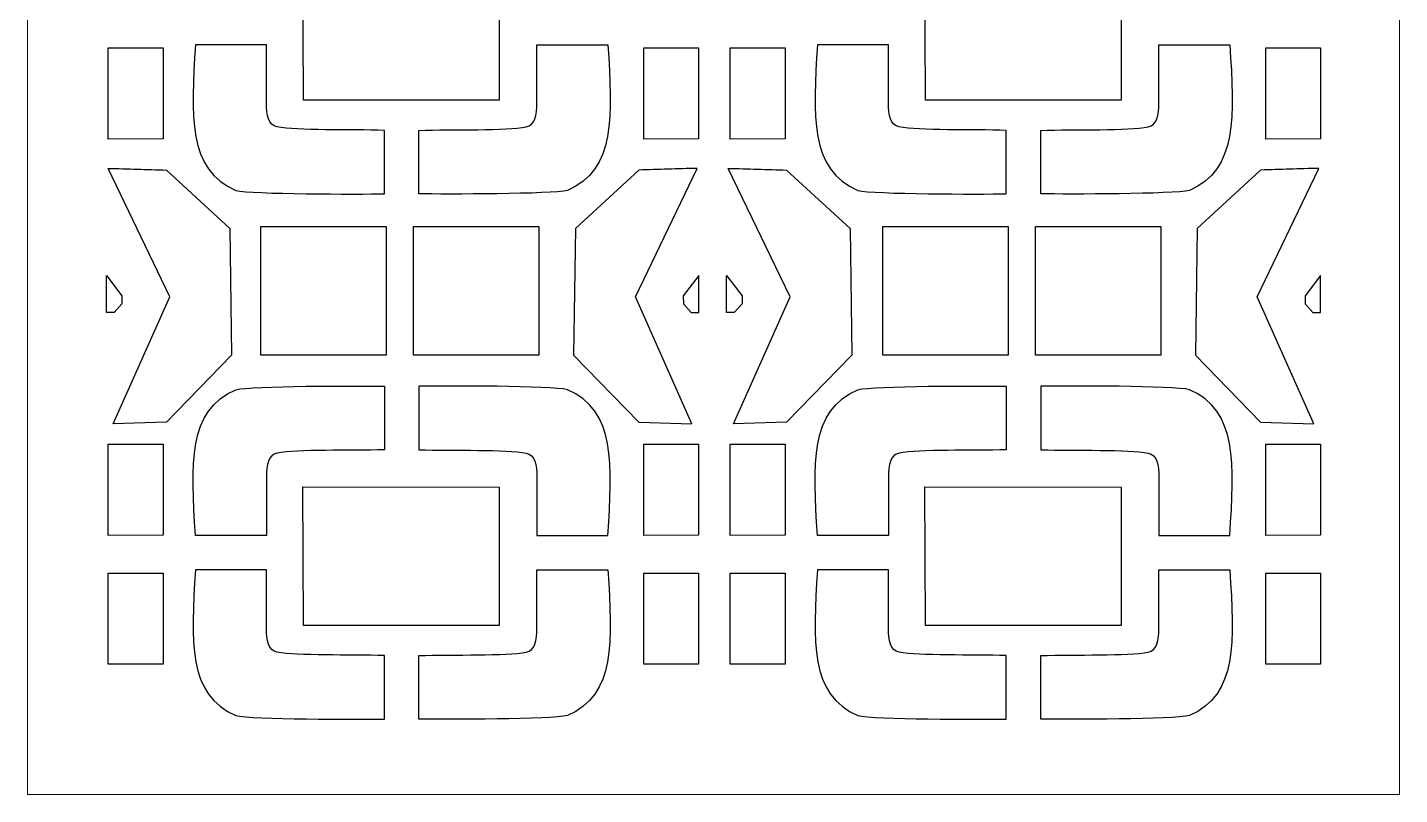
# Model space of a CAD drawing. Header units: centimetres. Extents: x -15.4 to -1.9, y -9.5 to 9.5.
# Drawn here: x -15.36 to -9.1, y -9.49 to -5.98 of the extents above; entities that cross this region are included whole.
import ezdxf

# ---------------------------------------------------------------- set-up
doc = ezdxf.new("R2010")
doc.units = ezdxf.units.CM
doc.header["$MEASUREMENT"] = 0
doc.layers.add('layer 1', color=7, linetype='Continuous')

msp = doc.modelspace()

# ---------------------------------------------------------------- linework, layer by layer
at = {"layer": 'layer 1', "color": 250, "lineweight": 9}
msp.add_open_spline([(-15.35905, 9.51398), (-15.35905, 9.51398), (-9.09792, 9.51398), (-9.09792, 9.51398), (-9.09792, 9.51398), (-9.09792, 9.51398), (-9.09792, -9.48601), (-9.09792, -9.48601), (-9.09792, -9.48601), (-9.09792, -9.48601), (-15.35905, -9.48601), (-15.35905, -9.48601), (-15.35905, -9.48601), (-15.35905, -9.48601), (-15.35905, 9.51398), (-15.35905, 9.51398)], degree=3, knots=[0, 0, 0, 0, 0.2, 0.2, 0.2, 0.2, 0.4, 0.4, 0.4, 0.4, 0.6, 0.6, 0.6, 0.6, 1, 1, 1, 1], dxfattribs=at)
at = {"layer": 'layer 1', "color": 7}
for points, knots in [([(-14.10278, -5.68404), (-14.10278, -5.68404), (-14.09915, -6.31729), (-14.09915, -6.31729), (-14.09915, -6.31729), (-14.09915, -6.31729), (-13.20593, -6.31739), (-13.20593, -6.31739), (-13.20593, -6.31739), (-13.20593, -6.31739), (-13.20596, -5.68574), (-13.20596, -5.68574), (-13.20596, -5.68574), (-13.20596, -5.68574), (-14.10278, -5.68404), (-14.10278, -5.68404)], [0, 0, 0, 0, 0.2, 0.2, 0.2, 0.2, 0.4, 0.4, 0.4, 0.4, 0.6, 0.6, 0.6, 0.6, 1, 1, 1, 1]), ([(-11.26466, -5.68404), (-11.26466, -5.68404), (-11.26104, -6.31729), (-11.26104, -6.31729), (-11.26104, -6.31729), (-11.26104, -6.31729), (-10.36781, -6.31739), (-10.36781, -6.31739), (-10.36781, -6.31739), (-10.36781, -6.31739), (-10.36785, -5.68574), (-10.36785, -5.68574), (-10.36785, -5.68574), (-10.36785, -5.68574), (-11.26466, -5.68404), (-11.26466, -5.68404)], [0, 0, 0, 0, 0.2, 0.2, 0.2, 0.2, 0.4, 0.4, 0.4, 0.4, 0.6, 0.6, 0.6, 0.6, 1, 1, 1, 1]), ([(-13.7305, -6.74426), (-13.84881, -6.74617), (-14.33725, -6.74656), (-14.4077, -6.7286), (-14.4077, -6.7286), (-14.62918, -6.63414), (-14.61224, -6.38878), (-14.59256, -6.06346), (-14.59256, -6.06346), (-14.59256, -6.06346), (-14.268, -6.06357), (-14.268, -6.06357), (-14.268, -6.06357), (-14.268, -6.06357), (-14.26868, -6.3275), (-14.26868, -6.3275), (-14.26868, -6.3275), (-14.26881, -6.38593), (-14.25883, -6.43147), (-14.22002, -6.43896), (-14.22002, -6.43896), (-14.12778, -6.45679), (-13.88705, -6.44941), (-13.7305, -6.45462), (-13.7305, -6.45462), (-13.7305, -6.45462), (-13.7305, -6.74426), (-13.7305, -6.74426)], [0, 0, 0, 0, 0.125, 0.125, 0.125, 0.125, 0.25, 0.25, 0.25, 0.25, 0.375, 0.375, 0.375, 0.375, 0.5, 0.5, 0.5, 0.5, 0.625, 0.625, 0.625, 0.625, 0.75, 0.75, 0.75, 0.75, 1, 1, 1, 1]), ([(-13.5724, -6.74426), (-13.45408, -6.74617), (-12.96565, -6.74656), (-12.8952, -6.7286), (-12.8952, -6.7286), (-12.67371, -6.63414), (-12.69066, -6.38878), (-12.71034, -6.06346), (-12.71034, -6.06346), (-12.71034, -6.06346), (-13.0349, -6.06357), (-13.0349, -6.06357), (-13.0349, -6.06357), (-13.0349, -6.06357), (-13.03421, -6.3275), (-13.03421, -6.3275), (-13.03421, -6.3275), (-13.03408, -6.38593), (-13.04407, -6.43147), (-13.08287, -6.43896), (-13.08287, -6.43896), (-13.17511, -6.45679), (-13.41585, -6.44941), (-13.5724, -6.45462), (-13.5724, -6.45462), (-13.5724, -6.45462), (-13.5724, -6.74426), (-13.5724, -6.74426)], [0, 0, 0, 0, 0.125, 0.125, 0.125, 0.125, 0.25, 0.25, 0.25, 0.25, 0.375, 0.375, 0.375, 0.375, 0.5, 0.5, 0.5, 0.5, 0.625, 0.625, 0.625, 0.625, 0.75, 0.75, 0.75, 0.75, 1, 1, 1, 1]), ([(-10.89238, -6.74426), (-11.0107, -6.74617), (-11.49913, -6.74656), (-11.56958, -6.7286), (-11.56958, -6.7286), (-11.79107, -6.63414), (-11.77412, -6.38878), (-11.75445, -6.06346), (-11.75445, -6.06346), (-11.75445, -6.06346), (-11.42988, -6.06357), (-11.42988, -6.06357), (-11.42988, -6.06357), (-11.42988, -6.06357), (-11.43057, -6.3275), (-11.43057, -6.3275), (-11.43057, -6.3275), (-11.4307, -6.38593), (-11.42071, -6.43147), (-11.38191, -6.43896), (-11.38191, -6.43896), (-11.28967, -6.45679), (-11.04893, -6.44941), (-10.89238, -6.45462), (-10.89238, -6.45462), (-10.89238, -6.45462), (-10.89238, -6.74426), (-10.89238, -6.74426)], [0, 0, 0, 0, 0.125, 0.125, 0.125, 0.125, 0.25, 0.25, 0.25, 0.25, 0.375, 0.375, 0.375, 0.375, 0.5, 0.5, 0.5, 0.5, 0.625, 0.625, 0.625, 0.625, 0.75, 0.75, 0.75, 0.75, 1, 1, 1, 1]), ([(-10.73428, -6.74426), (-10.61597, -6.74617), (-10.12753, -6.74656), (-10.05708, -6.7286), (-10.05708, -6.7286), (-9.8356, -6.63414), (-9.85254, -6.38878), (-9.87222, -6.06346), (-9.87222, -6.06346), (-9.87222, -6.06346), (-10.19678, -6.06357), (-10.19678, -6.06357), (-10.19678, -6.06357), (-10.19678, -6.06357), (-10.1961, -6.3275), (-10.1961, -6.3275), (-10.1961, -6.3275), (-10.19597, -6.38593), (-10.20596, -6.43147), (-10.24476, -6.43896), (-10.24476, -6.43896), (-10.337, -6.45679), (-10.57774, -6.44941), (-10.73428, -6.45462), (-10.73428, -6.45462), (-10.73428, -6.45462), (-10.73428, -6.74426), (-10.73428, -6.74426)], [0, 0, 0, 0, 0.125, 0.125, 0.125, 0.125, 0.25, 0.25, 0.25, 0.25, 0.375, 0.375, 0.375, 0.375, 0.5, 0.5, 0.5, 0.5, 0.625, 0.625, 0.625, 0.625, 0.75, 0.75, 0.75, 0.75, 1, 1, 1, 1]), ([(-14.99075, -6.49413), (-14.99075, -6.49413), (-14.74032, -6.49317), (-14.74032, -6.49317), (-14.74032, -6.49317), (-14.74032, -6.49317), (-14.74032, -6.07827), (-14.74032, -6.07827), (-14.74032, -6.07827), (-14.74032, -6.07827), (-14.99083, -6.07827), (-14.99083, -6.07827), (-14.99083, -6.07827), (-14.99083, -6.07827), (-14.99075, -6.49413), (-14.99075, -6.49413)], [0, 0, 0, 0, 0.2, 0.2, 0.2, 0.2, 0.4, 0.4, 0.4, 0.4, 0.6, 0.6, 0.6, 0.6, 1, 1, 1, 1]), ([(-12.54685, -6.49413), (-12.54685, -6.49413), (-12.29642, -6.49317), (-12.29642, -6.49317), (-12.29642, -6.49317), (-12.29642, -6.49317), (-12.29642, -6.07827), (-12.29642, -6.07827), (-12.29642, -6.07827), (-12.29642, -6.07827), (-12.54693, -6.07827), (-12.54693, -6.07827), (-12.54693, -6.07827), (-12.54693, -6.07827), (-12.54685, -6.49413), (-12.54685, -6.49413)], [0, 0, 0, 0, 0.2, 0.2, 0.2, 0.2, 0.4, 0.4, 0.4, 0.4, 0.6, 0.6, 0.6, 0.6, 1, 1, 1, 1]), ([(-12.15264, -6.49413), (-12.15264, -6.49413), (-11.90221, -6.49317), (-11.90221, -6.49317), (-11.90221, -6.49317), (-11.90221, -6.49317), (-11.90221, -6.07827), (-11.90221, -6.07827), (-11.90221, -6.07827), (-11.90221, -6.07827), (-12.15271, -6.07827), (-12.15271, -6.07827), (-12.15271, -6.07827), (-12.15271, -6.07827), (-12.15264, -6.49413), (-12.15264, -6.49413)], [0, 0, 0, 0, 0.2, 0.2, 0.2, 0.2, 0.4, 0.4, 0.4, 0.4, 0.6, 0.6, 0.6, 0.6, 1, 1, 1, 1]), ([(-9.70874, -6.49413), (-9.70874, -6.49413), (-9.45831, -6.49317), (-9.45831, -6.49317), (-9.45831, -6.49317), (-9.45831, -6.49317), (-9.45831, -6.07827), (-9.45831, -6.07827), (-9.45831, -6.07827), (-9.45831, -6.07827), (-9.70881, -6.07827), (-9.70881, -6.07827), (-9.70881, -6.07827), (-9.70881, -6.07827), (-9.70874, -6.49413), (-9.70874, -6.49413)], [0, 0, 0, 0, 0.2, 0.2, 0.2, 0.2, 0.4, 0.4, 0.4, 0.4, 0.6, 0.6, 0.6, 0.6, 1, 1, 1, 1]), ([(-14.99083, -6.62791), (-14.99083, -6.62791), (-14.70901, -7.21501), (-14.70901, -7.21501), (-14.70901, -7.21501), (-14.70901, -7.21501), (-14.96734, -7.7943), (-14.96734, -7.7943), (-14.96734, -7.7943), (-14.96734, -7.7943), (-14.72467, -7.78647), (-14.72467, -7.78647), (-14.72467, -7.78647), (-14.72467, -7.78647), (-14.42719, -7.48117), (-14.42719, -7.48117), (-14.42719, -7.48117), (-14.42719, -7.48117), (-14.43503, -6.90188), (-14.43503, -6.90188), (-14.43503, -6.90188), (-14.43503, -6.90188), (-14.72467, -6.63573), (-14.72467, -6.63573), (-14.72467, -6.63573), (-14.81338, -6.63312), (-14.90212, -6.63052), (-14.99083, -6.62791)], [0, 0, 0, 0, 0.125, 0.125, 0.125, 0.125, 0.25, 0.25, 0.25, 0.25, 0.375, 0.375, 0.375, 0.375, 0.5, 0.5, 0.5, 0.5, 0.625, 0.625, 0.625, 0.625, 0.75, 0.75, 0.75, 0.75, 1, 1, 1, 1]), ([(-12.30314, -6.62791), (-12.30314, -6.62791), (-12.58495, -7.21501), (-12.58495, -7.21501), (-12.58495, -7.21501), (-12.58495, -7.21501), (-12.32663, -7.7943), (-12.32663, -7.7943), (-12.32663, -7.7943), (-12.32663, -7.7943), (-12.56929, -7.78647), (-12.56929, -7.78647), (-12.56929, -7.78647), (-12.56929, -7.78647), (-12.86677, -7.48117), (-12.86677, -7.48117), (-12.86677, -7.48117), (-12.86677, -7.48117), (-12.85893, -6.90188), (-12.85893, -6.90188), (-12.85893, -6.90188), (-12.85893, -6.90188), (-12.56929, -6.63573), (-12.56929, -6.63573), (-12.56929, -6.63573), (-12.48058, -6.63312), (-12.39184, -6.63052), (-12.30314, -6.62791)], [0, 0, 0, 0, 0.125, 0.125, 0.125, 0.125, 0.25, 0.25, 0.25, 0.25, 0.375, 0.375, 0.375, 0.375, 0.5, 0.5, 0.5, 0.5, 0.625, 0.625, 0.625, 0.625, 0.75, 0.75, 0.75, 0.75, 1, 1, 1, 1]), ([(-12.161, -6.62791), (-12.161, -6.62791), (-11.87918, -7.21501), (-11.87918, -7.21501), (-11.87918, -7.21501), (-11.87918, -7.21501), (-12.13751, -7.7943), (-12.13751, -7.7943), (-12.13751, -7.7943), (-12.13751, -7.7943), (-11.89485, -7.78647), (-11.89485, -7.78647), (-11.89485, -7.78647), (-11.89485, -7.78647), (-11.59736, -7.48117), (-11.59736, -7.48117), (-11.59736, -7.48117), (-11.59736, -7.48117), (-11.6052, -6.90188), (-11.6052, -6.90188), (-11.6052, -6.90188), (-11.6052, -6.90188), (-11.89485, -6.63573), (-11.89485, -6.63573), (-11.89485, -6.63573), (-11.98355, -6.63312), (-12.07229, -6.63052), (-12.161, -6.62791)], [0, 0, 0, 0, 0.125, 0.125, 0.125, 0.125, 0.25, 0.25, 0.25, 0.25, 0.375, 0.375, 0.375, 0.375, 0.5, 0.5, 0.5, 0.5, 0.625, 0.625, 0.625, 0.625, 0.75, 0.75, 0.75, 0.75, 1, 1, 1, 1]), ([(-9.46613, -6.62791), (-9.46613, -6.62791), (-9.74795, -7.21501), (-9.74795, -7.21501), (-9.74795, -7.21501), (-9.74795, -7.21501), (-9.48962, -7.7943), (-9.48962, -7.7943), (-9.48962, -7.7943), (-9.48962, -7.7943), (-9.73228, -7.78647), (-9.73228, -7.78647), (-9.73228, -7.78647), (-9.73228, -7.78647), (-10.02977, -7.48117), (-10.02977, -7.48117), (-10.02977, -7.48117), (-10.02977, -7.48117), (-10.02192, -6.90188), (-10.02192, -6.90188), (-10.02192, -6.90188), (-10.02192, -6.90188), (-9.73228, -6.63573), (-9.73228, -6.63573), (-9.73228, -6.63573), (-9.64358, -6.63312), (-9.55484, -6.63052), (-9.46613, -6.62791)], [0, 0, 0, 0, 0.125, 0.125, 0.125, 0.125, 0.25, 0.25, 0.25, 0.25, 0.375, 0.375, 0.375, 0.375, 0.5, 0.5, 0.5, 0.5, 0.625, 0.625, 0.625, 0.625, 0.75, 0.75, 0.75, 0.75, 1, 1, 1, 1]), ([(-14.29413, -7.48117), (-14.29413, -7.48117), (-13.72267, -7.48117), (-13.72267, -7.48117), (-13.72267, -7.48117), (-13.72267, -7.48117), (-13.72269, -6.89406), (-13.72269, -6.89406), (-13.72269, -6.89406), (-13.72269, -6.89406), (-14.29413, -6.89406), (-14.29413, -6.89406), (-14.29413, -6.89406), (-14.29413, -6.89406), (-14.29413, -6.94104), (-14.29413, -6.94104), (-14.29413, -6.94104), (-14.29413, -6.94104), (-14.29413, -7.48117), (-14.29413, -7.48117)], [0, 0, 0, 0, 0.1666667, 0.1666667, 0.1666667, 0.1666667, 0.3333333, 0.3333333, 0.3333333, 0.3333333, 0.5, 0.5, 0.5, 0.5, 0.6666667, 0.6666667, 0.6666667, 0.6666667, 1, 1, 1, 1]), ([(-13.59727, -7.48117), (-13.59727, -7.48117), (-13.02582, -7.48117), (-13.02582, -7.48117), (-13.02582, -7.48117), (-13.02582, -7.48117), (-13.02583, -6.89406), (-13.02583, -6.89406), (-13.02583, -6.89406), (-13.02583, -6.89406), (-13.59727, -6.89406), (-13.59727, -6.89406), (-13.59727, -6.89406), (-13.59727, -6.89406), (-13.59727, -6.94104), (-13.59727, -6.94104), (-13.59727, -6.94104), (-13.59727, -6.94104), (-13.59727, -7.48117), (-13.59727, -7.48117)], [0, 0, 0, 0, 0.1666667, 0.1666667, 0.1666667, 0.1666667, 0.3333333, 0.3333333, 0.3333333, 0.3333333, 0.5, 0.5, 0.5, 0.5, 0.6666667, 0.6666667, 0.6666667, 0.6666667, 1, 1, 1, 1]), ([(-11.45602, -7.48117), (-11.45602, -7.48117), (-10.88456, -7.48117), (-10.88456, -7.48117), (-10.88456, -7.48117), (-10.88456, -7.48117), (-10.88458, -6.89406), (-10.88458, -6.89406), (-10.88458, -6.89406), (-10.88458, -6.89406), (-11.45602, -6.89406), (-11.45602, -6.89406), (-11.45602, -6.89406), (-11.45602, -6.89406), (-11.45602, -6.94104), (-11.45602, -6.94104), (-11.45602, -6.94104), (-11.45602, -6.94104), (-11.45602, -7.48117), (-11.45602, -7.48117)], [0, 0, 0, 0, 0.1666667, 0.1666667, 0.1666667, 0.1666667, 0.3333333, 0.3333333, 0.3333333, 0.3333333, 0.5, 0.5, 0.5, 0.5, 0.6666667, 0.6666667, 0.6666667, 0.6666667, 1, 1, 1, 1]), ([(-10.75916, -7.48117), (-10.75916, -7.48117), (-10.1877, -7.48117), (-10.1877, -7.48117), (-10.1877, -7.48117), (-10.1877, -7.48117), (-10.18772, -6.89406), (-10.18772, -6.89406), (-10.18772, -6.89406), (-10.18772, -6.89406), (-10.75916, -6.89406), (-10.75916, -6.89406), (-10.75916, -6.89406), (-10.75916, -6.89406), (-10.75916, -6.94104), (-10.75916, -6.94104), (-10.75916, -6.94104), (-10.75916, -6.94104), (-10.75916, -7.48117), (-10.75916, -7.48117)], [0, 0, 0, 0, 0.1666667, 0.1666667, 0.1666667, 0.1666667, 0.3333333, 0.3333333, 0.3333333, 0.3333333, 0.5, 0.5, 0.5, 0.5, 0.6666667, 0.6666667, 0.6666667, 0.6666667, 1, 1, 1, 1]), ([(-14.99847, -7.11686), (-14.99847, -7.11686), (-14.99865, -7.28548), (-14.99865, -7.28548), (-14.99865, -7.28548), (-14.99865, -7.28548), (-14.96377, -7.28548), (-14.96377, -7.28548), (-14.96377, -7.28548), (-14.96377, -7.28548), (-14.92783, -7.24592), (-14.92783, -7.24592), (-14.92783, -7.24592), (-14.92783, -7.24592), (-14.92766, -7.21039), (-14.92766, -7.21039), (-14.92766, -7.21039), (-14.92766, -7.21039), (-14.99847, -7.11686), (-14.99847, -7.11686)], [0, 0, 0, 0, 0.1666667, 0.1666667, 0.1666667, 0.1666667, 0.3333333, 0.3333333, 0.3333333, 0.3333333, 0.5, 0.5, 0.5, 0.5, 0.6666667, 0.6666667, 0.6666667, 0.6666667, 1, 1, 1, 1]), ([(-12.2955, -7.11686), (-12.2955, -7.11686), (-12.29531, -7.28548), (-12.29531, -7.28548), (-12.29531, -7.28548), (-12.29531, -7.28548), (-12.3302, -7.28548), (-12.3302, -7.28548), (-12.3302, -7.28548), (-12.3302, -7.28548), (-12.36613, -7.24592), (-12.36613, -7.24592), (-12.36613, -7.24592), (-12.36613, -7.24592), (-12.3663, -7.21039), (-12.3663, -7.21039), (-12.3663, -7.21039), (-12.3663, -7.21039), (-12.2955, -7.11686), (-12.2955, -7.11686)], [0, 0, 0, 0, 0.1666667, 0.1666667, 0.1666667, 0.1666667, 0.3333333, 0.3333333, 0.3333333, 0.3333333, 0.5, 0.5, 0.5, 0.5, 0.6666667, 0.6666667, 0.6666667, 0.6666667, 1, 1, 1, 1]), ([(-12.16864, -7.11686), (-12.16864, -7.11686), (-12.16882, -7.28548), (-12.16882, -7.28548), (-12.16882, -7.28548), (-12.16882, -7.28548), (-12.13394, -7.28548), (-12.13394, -7.28548), (-12.13394, -7.28548), (-12.13394, -7.28548), (-12.098, -7.24592), (-12.098, -7.24592), (-12.098, -7.24592), (-12.098, -7.24592), (-12.09783, -7.21039), (-12.09783, -7.21039), (-12.09783, -7.21039), (-12.09783, -7.21039), (-12.16864, -7.11686), (-12.16864, -7.11686)], [0, 0, 0, 0, 0.1666667, 0.1666667, 0.1666667, 0.1666667, 0.3333333, 0.3333333, 0.3333333, 0.3333333, 0.5, 0.5, 0.5, 0.5, 0.6666667, 0.6666667, 0.6666667, 0.6666667, 1, 1, 1, 1]), ([(-9.45849, -7.11686), (-9.45849, -7.11686), (-9.45831, -7.28548), (-9.45831, -7.28548), (-9.45831, -7.28548), (-9.45831, -7.28548), (-9.49319, -7.28548), (-9.49319, -7.28548), (-9.49319, -7.28548), (-9.49319, -7.28548), (-9.52913, -7.24592), (-9.52913, -7.24592), (-9.52913, -7.24592), (-9.52913, -7.24592), (-9.52929, -7.21039), (-9.52929, -7.21039), (-9.52929, -7.21039), (-9.52929, -7.21039), (-9.45849, -7.11686), (-9.45849, -7.11686)], [0, 0, 0, 0, 0.1666667, 0.1666667, 0.1666667, 0.1666667, 0.3333333, 0.3333333, 0.3333333, 0.3333333, 0.5, 0.5, 0.5, 0.5, 0.6666667, 0.6666667, 0.6666667, 0.6666667, 1, 1, 1, 1]), ([(-13.7305, -7.62244), (-13.84881, -7.62053), (-14.33725, -7.62014), (-14.4077, -7.6381), (-14.4077, -7.6381), (-14.62918, -7.73256), (-14.61224, -7.97792), (-14.59256, -8.30324), (-14.59256, -8.30324), (-14.59256, -8.30324), (-14.268, -8.30313), (-14.268, -8.30313), (-14.268, -8.30313), (-14.268, -8.30313), (-14.26868, -8.0392), (-14.26868, -8.0392), (-14.26868, -8.0392), (-14.26881, -7.98077), (-14.25883, -7.93523), (-14.22002, -7.92774), (-14.22002, -7.92774), (-14.12778, -7.90991), (-13.88705, -7.91729), (-13.7305, -7.91208), (-13.7305, -7.91208), (-13.7305, -7.91208), (-13.7305, -7.62244), (-13.7305, -7.62244)], [0, 0, 0, 0, 0.125, 0.125, 0.125, 0.125, 0.25, 0.25, 0.25, 0.25, 0.375, 0.375, 0.375, 0.375, 0.5, 0.5, 0.5, 0.5, 0.625, 0.625, 0.625, 0.625, 0.75, 0.75, 0.75, 0.75, 1, 1, 1, 1]), ([(-13.5724, -7.62244), (-13.45408, -7.62053), (-12.96565, -7.62014), (-12.8952, -7.6381), (-12.8952, -7.6381), (-12.67371, -7.73256), (-12.69066, -7.97792), (-12.71034, -8.30324), (-12.71034, -8.30324), (-12.71034, -8.30324), (-13.0349, -8.30313), (-13.0349, -8.30313), (-13.0349, -8.30313), (-13.0349, -8.30313), (-13.03421, -8.0392), (-13.03421, -8.0392), (-13.03421, -8.0392), (-13.03408, -7.98077), (-13.04407, -7.93523), (-13.08287, -7.92774), (-13.08287, -7.92774), (-13.17511, -7.90991), (-13.41585, -7.91729), (-13.5724, -7.91208), (-13.5724, -7.91208), (-13.5724, -7.91208), (-13.5724, -7.62244), (-13.5724, -7.62244)], [0, 0, 0, 0, 0.125, 0.125, 0.125, 0.125, 0.25, 0.25, 0.25, 0.25, 0.375, 0.375, 0.375, 0.375, 0.5, 0.5, 0.5, 0.5, 0.625, 0.625, 0.625, 0.625, 0.75, 0.75, 0.75, 0.75, 1, 1, 1, 1]), ([(-10.89238, -7.62244), (-11.0107, -7.62053), (-11.49913, -7.62014), (-11.56958, -7.6381), (-11.56958, -7.6381), (-11.79107, -7.73256), (-11.77412, -7.97792), (-11.75445, -8.30324), (-11.75445, -8.30324), (-11.75445, -8.30324), (-11.42988, -8.30313), (-11.42988, -8.30313), (-11.42988, -8.30313), (-11.42988, -8.30313), (-11.43057, -8.0392), (-11.43057, -8.0392), (-11.43057, -8.0392), (-11.4307, -7.98077), (-11.42071, -7.93523), (-11.38191, -7.92774), (-11.38191, -7.92774), (-11.28967, -7.90991), (-11.04893, -7.91729), (-10.89238, -7.91208), (-10.89238, -7.91208), (-10.89238, -7.91208), (-10.89238, -7.62244), (-10.89238, -7.62244)], [0, 0, 0, 0, 0.125, 0.125, 0.125, 0.125, 0.25, 0.25, 0.25, 0.25, 0.375, 0.375, 0.375, 0.375, 0.5, 0.5, 0.5, 0.5, 0.625, 0.625, 0.625, 0.625, 0.75, 0.75, 0.75, 0.75, 1, 1, 1, 1]), ([(-10.73428, -7.62244), (-10.61597, -7.62053), (-10.12753, -7.62014), (-10.05708, -7.6381), (-10.05708, -7.6381), (-9.8356, -7.73256), (-9.85254, -7.97792), (-9.87222, -8.30324), (-9.87222, -8.30324), (-9.87222, -8.30324), (-10.19678, -8.30313), (-10.19678, -8.30313), (-10.19678, -8.30313), (-10.19678, -8.30313), (-10.1961, -8.0392), (-10.1961, -8.0392), (-10.1961, -8.0392), (-10.19597, -7.98077), (-10.20596, -7.93523), (-10.24476, -7.92774), (-10.24476, -7.92774), (-10.337, -7.90991), (-10.57774, -7.91729), (-10.73428, -7.91208), (-10.73428, -7.91208), (-10.73428, -7.91208), (-10.73428, -7.62244), (-10.73428, -7.62244)], [0, 0, 0, 0, 0.125, 0.125, 0.125, 0.125, 0.25, 0.25, 0.25, 0.25, 0.375, 0.375, 0.375, 0.375, 0.5, 0.5, 0.5, 0.5, 0.625, 0.625, 0.625, 0.625, 0.75, 0.75, 0.75, 0.75, 1, 1, 1, 1]), ([(-14.99075, -8.30324), (-14.99075, -8.30324), (-14.74032, -8.30228), (-14.74032, -8.30228), (-14.74032, -8.30228), (-14.74032, -8.30228), (-14.74032, -7.88739), (-14.74032, -7.88739), (-14.74032, -7.88739), (-14.74032, -7.88739), (-14.99083, -7.88739), (-14.99083, -7.88739), (-14.99083, -7.88739), (-14.99083, -7.88739), (-14.99075, -8.30324), (-14.99075, -8.30324)], [0, 0, 0, 0, 0.2, 0.2, 0.2, 0.2, 0.4, 0.4, 0.4, 0.4, 0.6, 0.6, 0.6, 0.6, 1, 1, 1, 1]), ([(-12.54685, -8.30324), (-12.54685, -8.30324), (-12.29642, -8.30228), (-12.29642, -8.30228), (-12.29642, -8.30228), (-12.29642, -8.30228), (-12.29642, -7.88739), (-12.29642, -7.88739), (-12.29642, -7.88739), (-12.29642, -7.88739), (-12.54693, -7.88739), (-12.54693, -7.88739), (-12.54693, -7.88739), (-12.54693, -7.88739), (-12.54685, -8.30324), (-12.54685, -8.30324)], [0, 0, 0, 0, 0.2, 0.2, 0.2, 0.2, 0.4, 0.4, 0.4, 0.4, 0.6, 0.6, 0.6, 0.6, 1, 1, 1, 1]), ([(-12.15264, -8.30324), (-12.15264, -8.30324), (-11.90221, -8.30228), (-11.90221, -8.30228), (-11.90221, -8.30228), (-11.90221, -8.30228), (-11.90221, -7.88739), (-11.90221, -7.88739), (-11.90221, -7.88739), (-11.90221, -7.88739), (-12.15271, -7.88739), (-12.15271, -7.88739), (-12.15271, -7.88739), (-12.15271, -7.88739), (-12.15264, -8.30324), (-12.15264, -8.30324)], [0, 0, 0, 0, 0.2, 0.2, 0.2, 0.2, 0.4, 0.4, 0.4, 0.4, 0.6, 0.6, 0.6, 0.6, 1, 1, 1, 1]), ([(-9.70874, -8.30324), (-9.70874, -8.30324), (-9.45831, -8.30228), (-9.45831, -8.30228), (-9.45831, -8.30228), (-9.45831, -8.30228), (-9.45831, -7.88739), (-9.45831, -7.88739), (-9.45831, -7.88739), (-9.45831, -7.88739), (-9.70881, -7.88739), (-9.70881, -7.88739), (-9.70881, -7.88739), (-9.70881, -7.88739), (-9.70874, -8.30324), (-9.70874, -8.30324)], [0, 0, 0, 0, 0.2, 0.2, 0.2, 0.2, 0.4, 0.4, 0.4, 0.4, 0.6, 0.6, 0.6, 0.6, 1, 1, 1, 1]), ([(-14.10278, -8.08111), (-14.10278, -8.08111), (-14.09915, -8.71436), (-14.09915, -8.71436), (-14.09915, -8.71436), (-14.09915, -8.71436), (-13.20593, -8.71445), (-13.20593, -8.71445), (-13.20593, -8.71445), (-13.20593, -8.71445), (-13.20596, -8.08281), (-13.20596, -8.08281), (-13.20596, -8.08281), (-13.20596, -8.08281), (-14.10278, -8.08111), (-14.10278, -8.08111)], [0, 0, 0, 0, 0.2, 0.2, 0.2, 0.2, 0.4, 0.4, 0.4, 0.4, 0.6, 0.6, 0.6, 0.6, 1, 1, 1, 1]), ([(-11.26466, -8.08111), (-11.26466, -8.08111), (-11.26104, -8.71436), (-11.26104, -8.71436), (-11.26104, -8.71436), (-11.26104, -8.71436), (-10.36781, -8.71445), (-10.36781, -8.71445), (-10.36781, -8.71445), (-10.36781, -8.71445), (-10.36785, -8.08281), (-10.36785, -8.08281), (-10.36785, -8.08281), (-10.36785, -8.08281), (-11.26466, -8.08111), (-11.26466, -8.08111)], [0, 0, 0, 0, 0.2, 0.2, 0.2, 0.2, 0.4, 0.4, 0.4, 0.4, 0.6, 0.6, 0.6, 0.6, 1, 1, 1, 1]), ([(-14.99075, -8.8912), (-14.99075, -8.8912), (-14.74032, -8.89024), (-14.74032, -8.89024), (-14.74032, -8.89024), (-14.74032, -8.89024), (-14.74032, -8.47534), (-14.74032, -8.47534), (-14.74032, -8.47534), (-14.74032, -8.47534), (-14.99083, -8.47534), (-14.99083, -8.47534), (-14.99083, -8.47534), (-14.99083, -8.47534), (-14.99075, -8.8912), (-14.99075, -8.8912)], [0, 0, 0, 0, 0.2, 0.2, 0.2, 0.2, 0.4, 0.4, 0.4, 0.4, 0.6, 0.6, 0.6, 0.6, 1, 1, 1, 1]), ([(-13.7305, -9.14133), (-13.84881, -9.14324), (-14.33725, -9.14363), (-14.4077, -9.12567), (-14.4077, -9.12567), (-14.62918, -9.03121), (-14.61224, -8.78585), (-14.59256, -8.46053), (-14.59256, -8.46053), (-14.59256, -8.46053), (-14.268, -8.46064), (-14.268, -8.46064), (-14.268, -8.46064), (-14.268, -8.46064), (-14.26868, -8.72457), (-14.26868, -8.72457), (-14.26868, -8.72457), (-14.26881, -8.783), (-14.25883, -8.82853), (-14.22002, -8.83602), (-14.22002, -8.83602), (-14.12778, -8.85385), (-13.88705, -8.84647), (-13.7305, -8.85169), (-13.7305, -8.85169), (-13.7305, -8.85169), (-13.7305, -9.14133), (-13.7305, -9.14133)], [0, 0, 0, 0, 0.125, 0.125, 0.125, 0.125, 0.25, 0.25, 0.25, 0.25, 0.375, 0.375, 0.375, 0.375, 0.5, 0.5, 0.5, 0.5, 0.625, 0.625, 0.625, 0.625, 0.75, 0.75, 0.75, 0.75, 1, 1, 1, 1]), ([(-13.5724, -9.14133), (-13.45408, -9.14324), (-12.96565, -9.14363), (-12.8952, -9.12567), (-12.8952, -9.12567), (-12.67371, -9.03121), (-12.69066, -8.78585), (-12.71034, -8.46053), (-12.71034, -8.46053), (-12.71034, -8.46053), (-13.0349, -8.46064), (-13.0349, -8.46064), (-13.0349, -8.46064), (-13.0349, -8.46064), (-13.03421, -8.72457), (-13.03421, -8.72457), (-13.03421, -8.72457), (-13.03408, -8.783), (-13.04407, -8.82853), (-13.08287, -8.83602), (-13.08287, -8.83602), (-13.17511, -8.85385), (-13.41585, -8.84647), (-13.5724, -8.85169), (-13.5724, -8.85169), (-13.5724, -8.85169), (-13.5724, -9.14133), (-13.5724, -9.14133)], [0, 0, 0, 0, 0.125, 0.125, 0.125, 0.125, 0.25, 0.25, 0.25, 0.25, 0.375, 0.375, 0.375, 0.375, 0.5, 0.5, 0.5, 0.5, 0.625, 0.625, 0.625, 0.625, 0.75, 0.75, 0.75, 0.75, 1, 1, 1, 1]), ([(-12.54685, -8.8912), (-12.54685, -8.8912), (-12.29642, -8.89024), (-12.29642, -8.89024), (-12.29642, -8.89024), (-12.29642, -8.89024), (-12.29642, -8.47534), (-12.29642, -8.47534), (-12.29642, -8.47534), (-12.29642, -8.47534), (-12.54693, -8.47534), (-12.54693, -8.47534), (-12.54693, -8.47534), (-12.54693, -8.47534), (-12.54685, -8.8912), (-12.54685, -8.8912)], [0, 0, 0, 0, 0.2, 0.2, 0.2, 0.2, 0.4, 0.4, 0.4, 0.4, 0.6, 0.6, 0.6, 0.6, 1, 1, 1, 1]), ([(-12.15264, -8.8912), (-12.15264, -8.8912), (-11.90221, -8.89024), (-11.90221, -8.89024), (-11.90221, -8.89024), (-11.90221, -8.89024), (-11.90221, -8.47534), (-11.90221, -8.47534), (-11.90221, -8.47534), (-11.90221, -8.47534), (-12.15271, -8.47534), (-12.15271, -8.47534), (-12.15271, -8.47534), (-12.15271, -8.47534), (-12.15264, -8.8912), (-12.15264, -8.8912)], [0, 0, 0, 0, 0.2, 0.2, 0.2, 0.2, 0.4, 0.4, 0.4, 0.4, 0.6, 0.6, 0.6, 0.6, 1, 1, 1, 1]), ([(-10.89238, -9.14133), (-11.0107, -9.14324), (-11.49913, -9.14363), (-11.56958, -9.12567), (-11.56958, -9.12567), (-11.79107, -9.03121), (-11.77412, -8.78585), (-11.75445, -8.46053), (-11.75445, -8.46053), (-11.75445, -8.46053), (-11.42988, -8.46064), (-11.42988, -8.46064), (-11.42988, -8.46064), (-11.42988, -8.46064), (-11.43057, -8.72457), (-11.43057, -8.72457), (-11.43057, -8.72457), (-11.4307, -8.783), (-11.42071, -8.82853), (-11.38191, -8.83602), (-11.38191, -8.83602), (-11.28967, -8.85385), (-11.04893, -8.84647), (-10.89238, -8.85169), (-10.89238, -8.85169), (-10.89238, -8.85169), (-10.89238, -9.14133), (-10.89238, -9.14133)], [0, 0, 0, 0, 0.125, 0.125, 0.125, 0.125, 0.25, 0.25, 0.25, 0.25, 0.375, 0.375, 0.375, 0.375, 0.5, 0.5, 0.5, 0.5, 0.625, 0.625, 0.625, 0.625, 0.75, 0.75, 0.75, 0.75, 1, 1, 1, 1]), ([(-10.73428, -9.14133), (-10.61597, -9.14324), (-10.12753, -9.14363), (-10.05708, -9.12567), (-10.05708, -9.12567), (-9.8356, -9.03121), (-9.85254, -8.78585), (-9.87222, -8.46053), (-9.87222, -8.46053), (-9.87222, -8.46053), (-10.19678, -8.46064), (-10.19678, -8.46064), (-10.19678, -8.46064), (-10.19678, -8.46064), (-10.1961, -8.72457), (-10.1961, -8.72457), (-10.1961, -8.72457), (-10.19597, -8.783), (-10.20596, -8.82853), (-10.24476, -8.83602), (-10.24476, -8.83602), (-10.337, -8.85385), (-10.57774, -8.84647), (-10.73428, -8.85169), (-10.73428, -8.85169), (-10.73428, -8.85169), (-10.73428, -9.14133), (-10.73428, -9.14133)], [0, 0, 0, 0, 0.125, 0.125, 0.125, 0.125, 0.25, 0.25, 0.25, 0.25, 0.375, 0.375, 0.375, 0.375, 0.5, 0.5, 0.5, 0.5, 0.625, 0.625, 0.625, 0.625, 0.75, 0.75, 0.75, 0.75, 1, 1, 1, 1]), ([(-9.70874, -8.8912), (-9.70874, -8.8912), (-9.45831, -8.89024), (-9.45831, -8.89024), (-9.45831, -8.89024), (-9.45831, -8.89024), (-9.45831, -8.47534), (-9.45831, -8.47534), (-9.45831, -8.47534), (-9.45831, -8.47534), (-9.70881, -8.47534), (-9.70881, -8.47534), (-9.70881, -8.47534), (-9.70881, -8.47534), (-9.70874, -8.8912), (-9.70874, -8.8912)], [0, 0, 0, 0, 0.2, 0.2, 0.2, 0.2, 0.4, 0.4, 0.4, 0.4, 0.6, 0.6, 0.6, 0.6, 1, 1, 1, 1])]:
    msp.add_open_spline(points, degree=3, knots=knots, dxfattribs=at)

doc.saveas('drawing.dxf')
